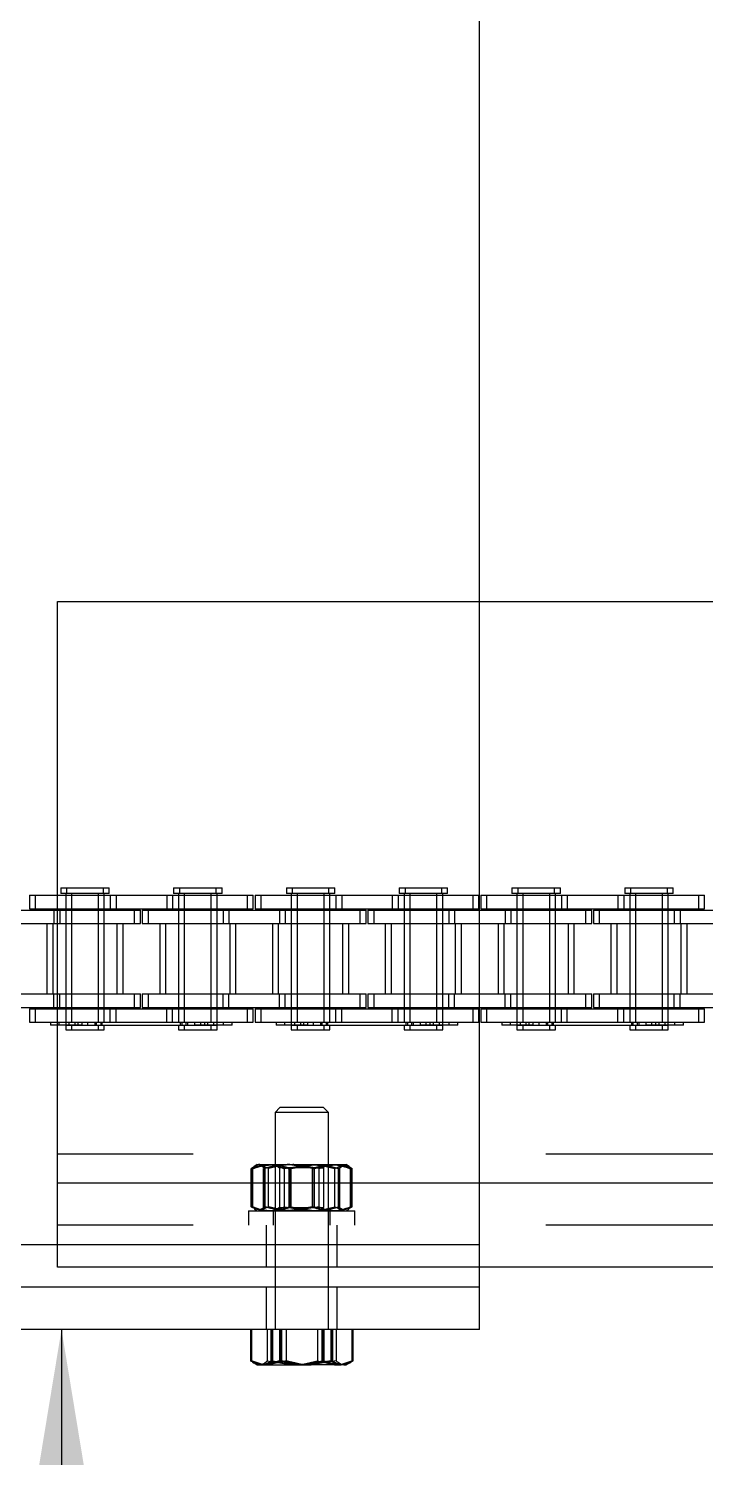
# Model space of a CAD drawing. Header units: metres. Extents: x 0 to 21025, y 0 to 14850.
# Drawn here: x 3545.5 to 3621.7, y 9025.2 to 9186.2 of the extents above; entities that cross this region are included whole.
import ezdxf

# ---------------------------------------------------------------- set-up
doc = ezdxf.new("R2010")
doc.units = ezdxf.units.M
doc.header["$LTSCALE"] = 25
doc.linetypes.add('HIDDEN2', pattern=[4.7625, 3.175, -1.5875])
for name, color, linetype in [('SDM', 7, 'Continuous'), ('SL4', 4, 'Continuous'), ('ST1', 7, 'HIDDEN2')]:
    doc.layers.add(name, color=color, linetype=linetype)
doc.styles.add('ROMANS', font='ROMANS.SHX')
doc.dimstyles.new('25___1-25', dxfattribs={"dimscale": 25, "dimtxt": 2.5, "dimasz": 2, "dimexe": 1.5, "dimexo": 1, "dimgap": 0.5, "dimtad": 1, "dimzin": 12, "dimtxsty": 'ROMANS', "dimcen": 0, "dimclrd": 256, "dimclre": 256, "dimclrt": 3, "dimazin": 3, "dimtfac": 1, "dimtmove": 0, "dimatfit": 0, "dimfxl": 1, "dimlwd": -1, "dimlwe": -1, "dimarcsym": 0})

msp = doc.modelspace()

# ---------------------------------------------------------------- linework, layer by layer
at = {"layer": 'SL4'}
for p, q in [((3596.261, 9121.619), (3596.261, 9261.149)), ((3548.761, 9121.619), (4873.736, 9121.619)), ((3548.761, 9056.144), (3548.761, 9121.619)), ((3545.615, 9088.541), (3545.615, 9087.021)), ((3545.615, 9088.541), (3548.761, 9088.541)), ((3545.615, 9087.021), (3548.761, 9087.021)), ((3543.761, 9086.869), (3548.36, 9086.869)), ((3548.36, 9086.869), (3548.36, 9085.349)), ((3548.36, 9086.869), (3548.761, 9086.869)), ((3543.761, 9085.349), (3548.36, 9085.349)), ((3547.575, 9085.349), (3547.575, 9077.419)), ((3548.36, 9085.349), (3548.761, 9085.349)), ((3543.761, 9077.419), (3548.36, 9077.419)), ((3548.36, 9075.899), (3548.36, 9077.419)), ((3548.36, 9077.419), (3548.761, 9077.419)), ((3543.761, 9075.899), (3548.36, 9075.899)), ((3545.615, 9075.747), (3545.615, 9074.227)), ((3545.615, 9075.747), (3548.761, 9075.747)), ((3548.36, 9075.899), (3548.761, 9075.899)), ((3545.615, 9074.227), (3548.761, 9074.227)), ((3547.983, 9074.227), (3547.983, 9073.894)), ((3548.761, 9073.894), (3547.983, 9073.894)), ((3548.761, 9056.144), (4873.736, 9056.144)), ((3548.761, 9046.619), (3548.761, 9056.144)), ((3548.761, 9049.146), (3543.761, 9049.146)), ((4873.736, 9046.619), (3548.761, 9046.619)), ((3573.261, 9046.619), (3573.261, 9044.384)), ((3579.261, 9044.384), (3579.261, 9046.619)), ((3596.261, 9044.384), (3596.261, 9046.619)), ((3596.261, 9044.384), (3496.261, 9044.384)), ((3596.261, 9039.621), (3596.261, 9044.384)), ((3596.261, 9039.621), (3496.261, 9039.621)), ((3570.506, 9039.621), (3570.506, 9036.068)), ((3570.529, 9039.621), (3570.529, 9036.068)), ((3570.619, 9039.621), (3570.619, 9036.068)), ((3574.5, 9039.621), (3574.5, 9036.068)), ((3580.142, 9039.621), (3580.142, 9036.068)), ((3581.904, 9039.621), (3581.904, 9036.068)), ((3581.993, 9039.621), (3581.993, 9036.068)), ((3582.017, 9039.621), (3582.017, 9036.068)), ((3570.69, 9036.023), (3570.529, 9036.068)), ((3570.619, 9036.068), (3571.022, 9035.816)), ((3571.011, 9035.766), (3571.261, 9035.621)), ((3571.261, 9035.621), (3572.559, 9035.621)), ((3574.5, 9036.068), (3572.559, 9035.621)), ((3572.559, 9035.621), (3577.321, 9035.621)), ((3580.142, 9036.068), (3577.321, 9035.621)), ((3581.023, 9035.621), (3577.321, 9035.621)), ((3581.023, 9035.621), (3581.261, 9035.621)), ((3581.261, 9035.621), (3581.512, 9035.766)), ((3581.512, 9035.766), (3581.698, 9035.873)), ((3581.698, 9035.873), (3581.799, 9035.932))]:
    msp.add_line(p, q, dxfattribs=at)
for points, knots in [([(3572.559, 9035.621), (3572.513, 9035.622), (3571.858, 9035.628), (3571.216, 9035.856), (3570.619, 9036.068)], [0, 0, 0, 0, 0.0702006, 1, 1, 1, 1]), ([(3577.321, 9035.621), (3577.254, 9035.622), (3576.302, 9035.628), (3575.368, 9035.856), (3574.5, 9036.068)], [0, 0, 0, 0, 0.0702006, 1, 1, 1, 1]), ([(3581.023, 9035.621), (3580.954, 9035.626), (3580.656, 9035.647), (3580.365, 9035.885), (3580.142, 9036.068)], [0, 0, 0, 0, 0.2318493, 1, 1, 1, 1]), ([(3581.904, 9036.068), (3581.843, 9036.012), (3581.556, 9035.749), (3581.258, 9035.677), (3581.023, 9035.621)], [0, 0, 0, 0, 0.2110008, 1, 1, 1, 1])]:
    msp.add_open_spline(points, degree=3, knots=knots, dxfattribs=at)
at = {"layer": 'ST1'}
for p, q in [((3596.261, 9049.146), (3596.261, 9121.619)), ((3549.137, 9089.384), (3553.934, 9089.384)), ((3549.137, 9089.384), (3549.137, 9088.725)), ((3553.934, 9088.725), (3549.137, 9088.725)), ((3549.69, 9088.725), (3549.69, 9074.227)), ((3549.792, 9089.384), (3549.792, 9088.725)), ((3550.345, 9088.725), (3550.345, 9074.227)), ((3553.38, 9074.227), (3553.38, 9088.725)), ((3553.934, 9089.384), (3554.589, 9089.384)), ((3553.934, 9088.725), (3553.934, 9089.384)), ((3554.589, 9088.725), (3553.934, 9088.725)), ((3554.035, 9074.227), (3554.035, 9088.725)), ((3554.589, 9088.725), (3554.589, 9089.384)), ((3561.837, 9089.384), (3566.634, 9089.384)), ((3561.837, 9089.384), (3561.837, 9088.725)), ((3566.634, 9088.725), (3561.837, 9088.725)), ((3562.39, 9088.725), (3562.39, 9074.227)), ((3562.492, 9089.384), (3562.492, 9088.725)), ((3563.045, 9088.725), (3563.045, 9074.227)), ((3566.08, 9074.227), (3566.08, 9088.725)), ((3566.634, 9089.384), (3567.289, 9089.384)), ((3566.634, 9088.725), (3566.634, 9089.384)), ((3567.289, 9088.725), (3566.634, 9088.725)), ((3566.735, 9074.227), (3566.735, 9088.725)), ((3567.289, 9088.725), (3567.289, 9089.384)), ((3574.537, 9089.384), (3579.334, 9089.384)), ((3574.537, 9089.384), (3574.537, 9088.725)), ((3579.334, 9088.725), (3574.537, 9088.725)), ((3575.09, 9088.725), (3575.09, 9074.227)), ((3575.192, 9089.384), (3575.192, 9088.725)), ((3575.745, 9088.725), (3575.745, 9074.227)), ((3578.78, 9074.227), (3578.78, 9088.725)), ((3579.334, 9089.384), (3579.989, 9089.384)), ((3579.334, 9088.725), (3579.334, 9089.384)), ((3579.989, 9088.725), (3579.334, 9088.725)), ((3579.435, 9074.227), (3579.435, 9088.725)), ((3579.989, 9088.725), (3579.989, 9089.384)), ((3587.237, 9089.384), (3592.034, 9089.384)), ((3587.237, 9089.384), (3587.237, 9088.725)), ((3592.034, 9088.725), (3587.237, 9088.725)), ((3587.79, 9088.725), (3587.79, 9074.227)), ((3587.892, 9089.384), (3587.892, 9088.725)), ((3588.445, 9088.725), (3588.445, 9074.227)), ((3591.48, 9074.227), (3591.48, 9088.725)), ((3592.034, 9089.384), (3592.689, 9089.384)), ((3592.034, 9088.725), (3592.034, 9089.384)), ((3592.689, 9088.725), (3592.034, 9088.725)), ((3592.135, 9074.227), (3592.135, 9088.725)), ((3592.689, 9088.725), (3592.689, 9089.384)), ((3599.937, 9089.384), (3604.734, 9089.384)), ((3599.937, 9089.384), (3599.937, 9088.725)), ((3604.734, 9088.725), (3599.937, 9088.725)), ((3600.49, 9088.725), (3600.49, 9074.227)), ((3600.592, 9089.384), (3600.592, 9088.725)), ((3601.145, 9088.725), (3601.145, 9074.227)), ((3604.18, 9074.227), (3604.18, 9088.725)), ((3604.734, 9089.384), (3605.389, 9089.384)), ((3604.734, 9088.725), (3604.734, 9089.384)), ((3605.389, 9088.725), (3604.734, 9088.725)), ((3604.835, 9074.227), (3604.835, 9088.725)), ((3605.389, 9088.725), (3605.389, 9089.384)), ((3612.637, 9089.384), (3617.434, 9089.384)), ((3612.637, 9089.384), (3612.637, 9088.725)), ((3617.434, 9088.725), (3612.637, 9088.725)), ((3613.19, 9088.725), (3613.19, 9074.227)), ((3613.292, 9089.384), (3613.292, 9088.725)), ((3613.845, 9088.725), (3613.845, 9074.227)), ((3616.88, 9074.227), (3616.88, 9088.725)), ((3617.434, 9089.384), (3618.089, 9089.384)), ((3617.434, 9088.725), (3617.434, 9089.384)), ((3618.089, 9088.725), (3617.434, 9088.725)), ((3617.535, 9074.227), (3617.535, 9088.725)), ((3618.089, 9088.725), (3618.089, 9089.384)), ((3546.27, 9088.541), (3546.27, 9087.021)), ((3548.761, 9088.541), (3554.71, 9088.541)), ((3548.761, 9087.021), (3554.71, 9087.021)), ((3549.69, 9088.541), (3549.69, 9087.021)), ((3550.345, 9088.541), (3550.345, 9087.021)), ((3553.38, 9087.021), (3553.38, 9088.541)), ((3554.035, 9087.021), (3554.035, 9088.541)), ((3554.71, 9088.541), (3554.71, 9087.021)), ((3554.71, 9088.541), (3561.06, 9088.541)), ((3554.71, 9087.021), (3561.06, 9087.021)), ((3555.365, 9088.541), (3555.365, 9087.021)), ((3561.06, 9088.541), (3561.06, 9087.021)), ((3561.06, 9088.541), (3570.155, 9088.541)), ((3561.06, 9087.021), (3570.155, 9087.021)), ((3561.715, 9088.541), (3561.715, 9087.021)), ((3562.39, 9088.541), (3562.39, 9087.021)), ((3563.045, 9088.541), (3563.045, 9087.021)), ((3566.08, 9087.021), (3566.08, 9088.541)), ((3566.735, 9087.021), (3566.735, 9088.541)), ((3570.155, 9088.541), (3570.81, 9088.541)), ((3570.155, 9087.021), (3570.155, 9088.541)), ((3570.155, 9087.021), (3570.81, 9087.021)), ((3570.81, 9087.021), (3570.81, 9088.541)), ((3571.015, 9088.541), (3580.11, 9088.541)), ((3571.015, 9088.541), (3571.015, 9087.021)), ((3571.015, 9087.021), (3580.11, 9087.021)), ((3571.67, 9088.541), (3571.67, 9087.021)), ((3575.09, 9088.541), (3575.09, 9087.021)), ((3575.745, 9088.541), (3575.745, 9087.021)), ((3578.78, 9087.021), (3578.78, 9088.541)), ((3579.435, 9087.021), (3579.435, 9088.541)), ((3580.11, 9088.541), (3580.11, 9087.021)), ((3580.11, 9088.541), (3586.46, 9088.541)), ((3580.11, 9087.021), (3586.46, 9087.021)), ((3580.765, 9088.541), (3580.765, 9087.021)), ((3586.46, 9088.541), (3586.46, 9087.021)), ((3586.46, 9088.541), (3595.555, 9088.541)), ((3586.46, 9087.021), (3595.555, 9087.021)), ((3587.115, 9088.541), (3587.115, 9087.021)), ((3587.79, 9088.541), (3587.79, 9087.021)), ((3588.445, 9088.541), (3588.445, 9087.021)), ((3591.48, 9087.021), (3591.48, 9088.541)), ((3592.135, 9087.021), (3592.135, 9088.541)), ((3595.555, 9088.541), (3596.21, 9088.541)), ((3595.555, 9087.021), (3595.555, 9088.541)), ((3595.555, 9087.021), (3596.21, 9087.021)), ((3596.21, 9087.021), (3596.21, 9088.541)), ((3596.415, 9088.541), (3605.51, 9088.541)), ((3596.415, 9088.541), (3596.415, 9087.021)), ((3596.415, 9087.021), (3605.51, 9087.021)), ((3597.07, 9088.541), (3597.07, 9087.021)), ((3600.49, 9088.541), (3600.49, 9087.021)), ((3601.145, 9088.541), (3601.145, 9087.021)), ((3604.18, 9087.021), (3604.18, 9088.541)), ((3604.835, 9087.021), (3604.835, 9088.541)), ((3605.51, 9088.541), (3605.51, 9087.021)), ((3605.51, 9088.541), (3611.86, 9088.541)), ((3605.51, 9087.021), (3611.86, 9087.021)), ((3606.165, 9088.541), (3606.165, 9087.021)), ((3611.86, 9088.541), (3611.86, 9087.021)), ((3611.86, 9088.541), (3620.955, 9088.541)), ((3611.86, 9087.021), (3620.955, 9087.021)), ((3612.515, 9088.541), (3612.515, 9087.021)), ((3613.19, 9088.541), (3613.19, 9087.021)), ((3613.845, 9088.541), (3613.845, 9087.021)), ((3616.88, 9087.021), (3616.88, 9088.541)), ((3617.535, 9087.021), (3617.535, 9088.541)), ((3620.955, 9088.541), (3621.61, 9088.541)), ((3620.955, 9087.021), (3620.955, 9088.541)), ((3620.955, 9087.021), (3621.61, 9087.021)), ((3621.61, 9087.021), (3621.61, 9088.541)), ((3548.36, 9086.869), (3548.36, 9085.349)), ((3548.761, 9086.869), (3557.455, 9086.869)), ((3549.015, 9086.869), (3549.015, 9085.349)), ((3549.69, 9086.869), (3549.69, 9085.349)), ((3550.345, 9086.869), (3550.345, 9085.349)), ((3553.38, 9085.349), (3553.38, 9086.869)), ((3554.035, 9085.349), (3554.035, 9086.869)), ((3557.455, 9086.869), (3558.11, 9086.869)), ((3557.455, 9085.349), (3557.455, 9086.869)), ((3558.11, 9085.349), (3558.11, 9086.869)), ((3558.315, 9086.869), (3567.41, 9086.869)), ((3558.315, 9086.869), (3558.315, 9085.349)), ((3558.97, 9086.869), (3558.97, 9085.349)), ((3562.39, 9086.869), (3562.39, 9085.349)), ((3563.045, 9086.869), (3563.045, 9085.349)), ((3566.08, 9085.349), (3566.08, 9086.869)), ((3566.735, 9085.349), (3566.735, 9086.869)), ((3567.41, 9086.869), (3567.41, 9085.349)), ((3567.41, 9086.869), (3573.76, 9086.869)), ((3568.065, 9086.869), (3568.065, 9085.349)), ((3573.76, 9086.869), (3573.76, 9085.349)), ((3573.76, 9086.869), (3582.855, 9086.869)), ((3574.415, 9086.869), (3574.415, 9085.349)), ((3575.09, 9086.869), (3575.09, 9085.349)), ((3575.745, 9086.869), (3575.745, 9085.349)), ((3578.78, 9085.349), (3578.78, 9086.869)), ((3579.435, 9085.349), (3579.435, 9086.869)), ((3582.855, 9086.869), (3583.51, 9086.869)), ((3582.855, 9085.349), (3582.855, 9086.869)), ((3583.51, 9085.349), (3583.51, 9086.869)), ((3583.715, 9086.869), (3592.81, 9086.869)), ((3583.715, 9086.869), (3583.715, 9085.349)), ((3584.37, 9086.869), (3584.37, 9085.349)), ((3587.79, 9086.869), (3587.79, 9085.349)), ((3588.445, 9086.869), (3588.445, 9085.349)), ((3591.48, 9085.349), (3591.48, 9086.869)), ((3592.135, 9085.349), (3592.135, 9086.869)), ((3592.81, 9086.869), (3592.81, 9085.349)), ((3592.81, 9086.869), (3599.16, 9086.869)), ((3593.465, 9086.869), (3593.465, 9085.349)), ((3599.16, 9086.869), (3599.16, 9085.349)), ((3599.16, 9086.869), (3608.255, 9086.869)), ((3599.815, 9086.869), (3599.815, 9085.349)), ((3600.49, 9086.869), (3600.49, 9085.349)), ((3601.145, 9086.869), (3601.145, 9085.349)), ((3604.18, 9085.349), (3604.18, 9086.869)), ((3604.835, 9085.349), (3604.835, 9086.869)), ((3608.255, 9086.869), (3608.91, 9086.869)), ((3608.255, 9085.349), (3608.255, 9086.869)), ((3608.91, 9085.349), (3608.91, 9086.869)), ((3609.115, 9086.869), (3618.21, 9086.869)), ((3609.115, 9086.869), (3609.115, 9085.349)), ((3609.77, 9086.869), (3609.77, 9085.349)), ((3613.19, 9086.869), (3613.19, 9085.349)), ((3613.845, 9086.869), (3613.845, 9085.349)), ((3616.88, 9085.349), (3616.88, 9086.869)), ((3617.535, 9085.349), (3617.535, 9086.869)), ((3618.21, 9086.869), (3618.21, 9085.349)), ((3618.21, 9086.869), (3624.56, 9086.869)), ((3618.865, 9086.869), (3618.865, 9085.349)), ((3548.23, 9085.349), (3548.23, 9077.419)), ((3548.761, 9085.349), (3557.455, 9085.349)), ((3549.69, 9085.349), (3549.69, 9077.419)), ((3550.345, 9085.349), (3550.345, 9077.419)), ((3553.38, 9077.419), (3553.38, 9085.349)), ((3554.035, 9077.419), (3554.035, 9085.349)), ((3555.495, 9077.419), (3555.495, 9085.349)), ((3556.15, 9077.419), (3556.15, 9085.349)), ((3557.455, 9085.349), (3558.11, 9085.349)), ((3558.315, 9085.349), (3567.41, 9085.349)), ((3560.275, 9085.349), (3560.275, 9077.419)), ((3560.93, 9085.349), (3560.93, 9077.419)), ((3562.39, 9085.349), (3562.39, 9077.419)), ((3563.045, 9085.349), (3563.045, 9077.419)), ((3566.08, 9077.419), (3566.08, 9085.349)), ((3566.735, 9077.419), (3566.735, 9085.349)), ((3567.41, 9085.349), (3573.76, 9085.349)), ((3568.195, 9077.419), (3568.195, 9085.349)), ((3568.85, 9077.419), (3568.85, 9085.349)), ((3572.975, 9085.349), (3572.975, 9077.419)), ((3573.63, 9085.349), (3573.63, 9077.419)), ((3573.76, 9085.349), (3582.855, 9085.349)), ((3575.09, 9085.349), (3575.09, 9077.419)), ((3575.745, 9085.349), (3575.745, 9077.419)), ((3578.78, 9077.419), (3578.78, 9085.349)), ((3579.435, 9077.419), (3579.435, 9085.349)), ((3580.895, 9077.419), (3580.895, 9085.349)), ((3581.55, 9077.419), (3581.55, 9085.349)), ((3582.855, 9085.349), (3583.51, 9085.349)), ((3583.715, 9085.349), (3592.81, 9085.349)), ((3585.675, 9085.349), (3585.675, 9077.419)), ((3586.33, 9085.349), (3586.33, 9077.419)), ((3587.79, 9085.349), (3587.79, 9077.419)), ((3588.445, 9085.349), (3588.445, 9077.419)), ((3591.48, 9077.419), (3591.48, 9085.349)), ((3592.135, 9077.419), (3592.135, 9085.349)), ((3592.81, 9085.349), (3599.16, 9085.349)), ((3593.595, 9077.419), (3593.595, 9085.349)), ((3594.25, 9077.419), (3594.25, 9085.349)), ((3598.375, 9085.349), (3598.375, 9077.419)), ((3599.03, 9085.349), (3599.03, 9077.419)), ((3599.16, 9085.349), (3608.255, 9085.349)), ((3600.49, 9085.349), (3600.49, 9077.419)), ((3601.145, 9085.349), (3601.145, 9077.419)), ((3604.18, 9077.419), (3604.18, 9085.349)), ((3604.835, 9077.419), (3604.835, 9085.349)), ((3606.295, 9077.419), (3606.295, 9085.349)), ((3606.95, 9077.419), (3606.95, 9085.349)), ((3608.255, 9085.349), (3608.91, 9085.349)), ((3609.115, 9085.349), (3618.21, 9085.349)), ((3611.075, 9085.349), (3611.075, 9077.419)), ((3611.73, 9085.349), (3611.73, 9077.419)), ((3613.19, 9085.349), (3613.19, 9077.419)), ((3613.845, 9085.349), (3613.845, 9077.419)), ((3616.88, 9077.419), (3616.88, 9085.349)), ((3617.535, 9077.419), (3617.535, 9085.349)), ((3618.21, 9085.349), (3624.56, 9085.349)), ((3618.995, 9077.419), (3618.995, 9085.349)), ((3619.65, 9077.419), (3619.65, 9085.349)), ((3548.36, 9075.899), (3548.36, 9077.419)), ((3548.761, 9077.419), (3557.455, 9077.419)), ((3549.015, 9075.899), (3549.015, 9077.419)), ((3549.69, 9077.419), (3549.69, 9075.899)), ((3550.345, 9077.419), (3550.345, 9075.899)), ((3553.38, 9075.899), (3553.38, 9077.419)), ((3554.035, 9075.899), (3554.035, 9077.419)), ((3557.455, 9077.419), (3558.11, 9077.419)), ((3557.455, 9075.899), (3557.455, 9077.419)), ((3558.11, 9075.899), (3558.11, 9077.419)), ((3558.315, 9077.419), (3567.41, 9077.419)), ((3558.315, 9077.419), (3558.315, 9075.899)), ((3558.97, 9077.419), (3558.97, 9075.899)), ((3562.39, 9077.419), (3562.39, 9075.899)), ((3563.045, 9077.419), (3563.045, 9075.899)), ((3566.08, 9075.899), (3566.08, 9077.419)), ((3566.735, 9075.899), (3566.735, 9077.419)), ((3567.41, 9075.899), (3567.41, 9077.419)), ((3567.41, 9077.419), (3573.76, 9077.419)), ((3568.065, 9075.899), (3568.065, 9077.419)), ((3573.76, 9075.899), (3573.76, 9077.419)), ((3573.76, 9077.419), (3582.855, 9077.419)), ((3574.415, 9075.899), (3574.415, 9077.419)), ((3575.09, 9077.419), (3575.09, 9075.899)), ((3575.745, 9077.419), (3575.745, 9075.899)), ((3578.78, 9075.899), (3578.78, 9077.419)), ((3579.435, 9075.899), (3579.435, 9077.419)), ((3582.855, 9077.419), (3583.51, 9077.419)), ((3582.855, 9075.899), (3582.855, 9077.419)), ((3583.51, 9075.899), (3583.51, 9077.419)), ((3583.715, 9077.419), (3592.81, 9077.419)), ((3583.715, 9077.419), (3583.715, 9075.899)), ((3584.37, 9077.419), (3584.37, 9075.899)), ((3587.79, 9077.419), (3587.79, 9075.899)), ((3588.445, 9077.419), (3588.445, 9075.899)), ((3591.48, 9075.899), (3591.48, 9077.419)), ((3592.135, 9075.899), (3592.135, 9077.419)), ((3592.81, 9075.899), (3592.81, 9077.419)), ((3592.81, 9077.419), (3599.16, 9077.419)), ((3593.465, 9075.899), (3593.465, 9077.419)), ((3599.16, 9075.899), (3599.16, 9077.419)), ((3599.16, 9077.419), (3608.255, 9077.419)), ((3599.815, 9075.899), (3599.815, 9077.419)), ((3600.49, 9077.419), (3600.49, 9075.899)), ((3601.145, 9077.419), (3601.145, 9075.899)), ((3604.18, 9075.899), (3604.18, 9077.419)), ((3604.835, 9075.899), (3604.835, 9077.419)), ((3608.255, 9077.419), (3608.91, 9077.419)), ((3608.255, 9075.899), (3608.255, 9077.419)), ((3608.91, 9075.899), (3608.91, 9077.419)), ((3609.115, 9077.419), (3618.21, 9077.419)), ((3609.115, 9077.419), (3609.115, 9075.899)), ((3609.77, 9077.419), (3609.77, 9075.899)), ((3613.19, 9077.419), (3613.19, 9075.899)), ((3613.845, 9077.419), (3613.845, 9075.899)), ((3616.88, 9075.899), (3616.88, 9077.419)), ((3617.535, 9075.899), (3617.535, 9077.419)), ((3618.21, 9075.899), (3618.21, 9077.419)), ((3618.21, 9077.419), (3624.56, 9077.419)), ((3618.865, 9075.899), (3618.865, 9077.419)), ((3546.27, 9075.747), (3546.27, 9074.227)), ((3548.761, 9075.899), (3557.455, 9075.899)), ((3548.761, 9075.747), (3554.71, 9075.747)), ((3549.69, 9075.747), (3549.69, 9073.894)), ((3550.345, 9075.747), (3550.345, 9074.227)), ((3553.38, 9074.227), (3553.38, 9075.747)), ((3554.035, 9074.227), (3554.035, 9075.747)), ((3554.71, 9074.227), (3554.71, 9075.747)), ((3554.71, 9075.747), (3561.06, 9075.747)), ((3555.365, 9074.227), (3555.365, 9075.747)), ((3557.455, 9075.899), (3558.11, 9075.899)), ((3558.315, 9075.899), (3567.41, 9075.899)), ((3561.06, 9074.227), (3561.06, 9075.747)), ((3561.06, 9075.747), (3570.155, 9075.747)), ((3561.715, 9074.227), (3561.715, 9075.747)), ((3562.39, 9075.747), (3562.39, 9074.227)), ((3563.045, 9075.747), (3563.045, 9074.227)), ((3566.08, 9074.227), (3566.08, 9075.747)), ((3566.735, 9073.894), (3566.735, 9075.747)), ((3567.41, 9075.899), (3573.76, 9075.899)), ((3570.155, 9075.747), (3570.81, 9075.747)), ((3570.155, 9074.227), (3570.155, 9075.747)), ((3570.81, 9074.227), (3570.81, 9075.747)), ((3571.015, 9075.747), (3580.11, 9075.747)), ((3571.015, 9075.747), (3571.015, 9074.227)), ((3571.67, 9075.747), (3571.67, 9074.227)), ((3573.76, 9075.899), (3582.855, 9075.899)), ((3575.09, 9075.747), (3575.09, 9073.894)), ((3575.745, 9075.747), (3575.745, 9074.227)), ((3578.78, 9074.227), (3578.78, 9075.747)), ((3579.435, 9074.227), (3579.435, 9075.747)), ((3580.11, 9074.227), (3580.11, 9075.747)), ((3580.11, 9075.747), (3586.46, 9075.747)), ((3580.765, 9074.227), (3580.765, 9075.747)), ((3582.855, 9075.899), (3583.51, 9075.899)), ((3583.715, 9075.899), (3592.81, 9075.899)), ((3586.46, 9074.227), (3586.46, 9075.747)), ((3586.46, 9075.747), (3595.555, 9075.747)), ((3587.115, 9074.227), (3587.115, 9075.747)), ((3587.79, 9075.747), (3587.79, 9074.227)), ((3588.445, 9075.747), (3588.445, 9074.227)), ((3591.48, 9074.227), (3591.48, 9075.747)), ((3592.135, 9073.894), (3592.135, 9075.747)), ((3592.81, 9075.899), (3599.16, 9075.899)), ((3595.555, 9075.747), (3596.21, 9075.747)), ((3595.555, 9074.227), (3595.555, 9075.747)), ((3596.21, 9074.227), (3596.21, 9075.747)), ((3596.415, 9075.747), (3605.51, 9075.747)), ((3596.415, 9075.747), (3596.415, 9074.227)), ((3597.07, 9075.747), (3597.07, 9074.227)), ((3599.16, 9075.899), (3608.255, 9075.899)), ((3600.49, 9075.747), (3600.49, 9073.894)), ((3601.145, 9075.747), (3601.145, 9074.227)), ((3604.18, 9074.227), (3604.18, 9075.747)), ((3604.835, 9074.227), (3604.835, 9075.747)), ((3605.51, 9074.227), (3605.51, 9075.747)), ((3605.51, 9075.747), (3611.86, 9075.747)), ((3606.165, 9074.227), (3606.165, 9075.747)), ((3608.255, 9075.899), (3608.91, 9075.899)), ((3609.115, 9075.899), (3618.21, 9075.899)), ((3611.86, 9074.227), (3611.86, 9075.747)), ((3611.86, 9075.747), (3620.955, 9075.747)), ((3612.515, 9074.227), (3612.515, 9075.747)), ((3613.19, 9075.747), (3613.19, 9074.227)), ((3613.845, 9075.747), (3613.845, 9074.227)), ((3616.88, 9074.227), (3616.88, 9075.747)), ((3617.535, 9073.894), (3617.535, 9075.747)), ((3618.21, 9075.899), (3624.56, 9075.899)), ((3620.955, 9075.747), (3621.61, 9075.747)), ((3620.955, 9074.227), (3620.955, 9075.747)), ((3621.61, 9074.227), (3621.61, 9075.747)), ((3548.761, 9074.227), (3554.71, 9074.227)), ((3548.96, 9073.894), (3548.96, 9074.227)), ((3550.059, 9074.227), (3550.059, 9073.858)), ((3550.714, 9074.227), (3550.714, 9073.858)), ((3551.083, 9073.894), (3551.083, 9074.227)), ((3551.535, 9073.894), (3551.535, 9074.227)), ((3552.19, 9073.894), (3552.19, 9074.227)), ((3553.011, 9073.858), (3553.011, 9074.227)), ((3553.154, 9073.894), (3553.154, 9074.227)), ((3553.666, 9073.858), (3553.666, 9074.227)), ((3553.809, 9073.894), (3553.809, 9074.227)), ((3554.71, 9074.227), (3561.06, 9074.227)), ((3561.06, 9074.227), (3570.155, 9074.227)), ((3562.616, 9073.894), (3562.616, 9074.227)), ((3562.759, 9074.227), (3562.759, 9073.858)), ((3563.271, 9073.894), (3563.271, 9074.227)), ((3563.414, 9074.227), (3563.414, 9073.858)), ((3564.235, 9073.894), (3564.235, 9074.227)), ((3564.89, 9073.894), (3564.89, 9074.227)), ((3565.342, 9073.894), (3565.342, 9074.227)), ((3565.711, 9073.858), (3565.711, 9074.227)), ((3566.366, 9073.858), (3566.366, 9074.227)), ((3567.466, 9073.894), (3567.466, 9074.227)), ((3568.442, 9073.894), (3568.442, 9074.227)), ((3570.155, 9074.227), (3570.81, 9074.227)), ((3571.015, 9074.227), (3580.11, 9074.227)), ((3573.383, 9074.227), (3573.383, 9073.894)), ((3574.36, 9073.894), (3574.36, 9074.227)), ((3575.459, 9074.227), (3575.459, 9073.858)), ((3576.114, 9074.227), (3576.114, 9073.858)), ((3576.483, 9073.894), (3576.483, 9074.227)), ((3576.935, 9073.894), (3576.935, 9074.227)), ((3577.59, 9073.894), (3577.59, 9074.227)), ((3578.411, 9073.858), (3578.411, 9074.227)), ((3578.554, 9073.894), (3578.554, 9074.227)), ((3579.066, 9073.858), (3579.066, 9074.227)), ((3579.209, 9073.894), (3579.209, 9074.227)), ((3580.11, 9074.227), (3586.46, 9074.227)), ((3586.46, 9074.227), (3595.555, 9074.227)), ((3588.016, 9073.894), (3588.016, 9074.227)), ((3588.159, 9074.227), (3588.159, 9073.858)), ((3588.671, 9073.894), (3588.671, 9074.227)), ((3588.814, 9074.227), (3588.814, 9073.858)), ((3589.635, 9073.894), (3589.635, 9074.227)), ((3590.29, 9073.894), (3590.29, 9074.227)), ((3590.742, 9073.894), (3590.742, 9074.227)), ((3591.111, 9073.858), (3591.111, 9074.227)), ((3591.766, 9073.858), (3591.766, 9074.227)), ((3592.866, 9073.894), (3592.866, 9074.227)), ((3593.842, 9073.894), (3593.842, 9074.227)), ((3595.555, 9074.227), (3596.21, 9074.227)), ((3596.415, 9074.227), (3605.51, 9074.227)), ((3598.783, 9074.227), (3598.783, 9073.894)), ((3599.76, 9073.894), (3599.76, 9074.227)), ((3600.859, 9074.227), (3600.859, 9073.858)), ((3601.514, 9074.227), (3601.514, 9073.858)), ((3601.883, 9073.894), (3601.883, 9074.227)), ((3602.335, 9073.894), (3602.335, 9074.227)), ((3602.99, 9073.894), (3602.99, 9074.227)), ((3603.811, 9073.858), (3603.811, 9074.227)), ((3603.954, 9073.894), (3603.954, 9074.227)), ((3604.466, 9073.858), (3604.466, 9074.227)), ((3604.609, 9073.894), (3604.609, 9074.227)), ((3605.51, 9074.227), (3611.86, 9074.227)), ((3611.86, 9074.227), (3620.955, 9074.227)), ((3613.416, 9073.894), (3613.416, 9074.227)), ((3613.559, 9074.227), (3613.559, 9073.858)), ((3614.071, 9073.894), (3614.071, 9074.227)), ((3614.214, 9074.227), (3614.214, 9073.858)), ((3615.035, 9073.894), (3615.035, 9074.227)), ((3615.69, 9073.894), (3615.69, 9074.227)), ((3616.142, 9073.894), (3616.142, 9074.227)), ((3616.511, 9073.858), (3616.511, 9074.227)), ((3617.166, 9073.858), (3617.166, 9074.227)), ((3618.266, 9073.894), (3618.266, 9074.227)), ((3619.242, 9073.894), (3619.242, 9074.227)), ((3620.955, 9074.227), (3621.61, 9074.227)), ((3551.535, 9073.894), (3548.761, 9073.894)), ((3553.38, 9073.858), (3549.69, 9073.858)), ((3549.69, 9073.858), (3549.69, 9073.384)), ((3549.69, 9073.384), (3553.38, 9073.384)), ((3550.345, 9073.858), (3550.345, 9073.384)), ((3551.535, 9073.894), (3564.235, 9073.894)), ((3554.035, 9073.858), (3553.38, 9073.858)), ((3553.38, 9073.384), (3553.38, 9073.858)), ((3553.38, 9073.384), (3554.035, 9073.384)), ((3554.035, 9073.384), (3554.035, 9073.858)), ((3566.08, 9073.858), (3562.39, 9073.858)), ((3562.39, 9073.858), (3562.39, 9073.384)), ((3562.39, 9073.384), (3566.08, 9073.384)), ((3563.045, 9073.858), (3563.045, 9073.384)), ((3567.466, 9073.894), (3564.235, 9073.894)), ((3566.735, 9073.858), (3566.08, 9073.858)), ((3566.08, 9073.384), (3566.08, 9073.858)), ((3566.08, 9073.384), (3566.735, 9073.384)), ((3566.735, 9073.384), (3566.735, 9073.858)), ((3568.442, 9073.894), (3567.466, 9073.894)), ((3576.935, 9073.894), (3573.383, 9073.894)), ((3578.78, 9073.858), (3575.09, 9073.858)), ((3575.09, 9073.858), (3575.09, 9073.384)), ((3575.09, 9073.384), (3578.78, 9073.384)), ((3575.745, 9073.858), (3575.745, 9073.384)), ((3576.935, 9073.894), (3589.635, 9073.894)), ((3579.435, 9073.858), (3578.78, 9073.858)), ((3578.78, 9073.384), (3578.78, 9073.858)), ((3578.78, 9073.384), (3579.435, 9073.384)), ((3579.435, 9073.384), (3579.435, 9073.858)), ((3591.48, 9073.858), (3587.79, 9073.858)), ((3587.79, 9073.858), (3587.79, 9073.384)), ((3587.79, 9073.384), (3591.48, 9073.384)), ((3588.445, 9073.858), (3588.445, 9073.384)), ((3592.866, 9073.894), (3589.635, 9073.894)), ((3592.135, 9073.858), (3591.48, 9073.858)), ((3591.48, 9073.384), (3591.48, 9073.858)), ((3591.48, 9073.384), (3592.135, 9073.384)), ((3592.135, 9073.384), (3592.135, 9073.858)), ((3593.842, 9073.894), (3592.866, 9073.894)), ((3602.335, 9073.894), (3598.783, 9073.894)), ((3604.18, 9073.858), (3600.49, 9073.858)), ((3600.49, 9073.858), (3600.49, 9073.384)), ((3600.49, 9073.384), (3604.18, 9073.384)), ((3601.145, 9073.858), (3601.145, 9073.384)), ((3602.335, 9073.894), (3615.035, 9073.894)), ((3604.835, 9073.858), (3604.18, 9073.858)), ((3604.18, 9073.384), (3604.18, 9073.858)), ((3604.18, 9073.384), (3604.835, 9073.384)), ((3604.835, 9073.384), (3604.835, 9073.858)), ((3616.88, 9073.858), (3613.19, 9073.858)), ((3613.19, 9073.858), (3613.19, 9073.384)), ((3613.19, 9073.384), (3616.88, 9073.384)), ((3613.845, 9073.858), (3613.845, 9073.384)), ((3618.266, 9073.894), (3615.035, 9073.894)), ((3617.535, 9073.858), (3616.88, 9073.858)), ((3616.88, 9073.384), (3616.88, 9073.858)), ((3616.88, 9073.384), (3617.535, 9073.384)), ((3617.535, 9073.384), (3617.535, 9073.858)), ((3619.242, 9073.894), (3618.266, 9073.894)), ((3573.816, 9064.621), (3573.261, 9064.067)), ((3578.707, 9064.621), (3573.816, 9064.621)), ((3579.261, 9064.067), (3578.707, 9064.621)), ((3579.261, 9064.067), (3573.261, 9064.067)), ((3573.261, 9064.067), (3573.261, 9046.619)), ((3579.261, 9046.619), (3579.261, 9064.067)), ((4873.736, 9059.381), (3548.761, 9059.381)), ((3571.261, 9058.181), (3570.912, 9057.98)), ((3571.261, 9058.181), (3571.554, 9058.181)), ((3572.133, 9057.734), (3571.417, 9058.181)), ((3572.528, 9057.734), (3571.554, 9058.181)), ((3571.554, 9058.181), (3575.369, 9058.181)), ((3573.261, 9058.181), (3573.761, 9057.831)), ((3574.314, 9057.734), (3577.154, 9058.181)), ((3577.463, 9057.734), (3574.717, 9058.181)), ((3577.518, 9057.734), (3574.764, 9058.181)), ((3574.831, 9057.734), (3577.61, 9058.181)), ((3577.692, 9057.734), (3574.912, 9058.181)), ((3575.005, 9057.734), (3577.759, 9058.181)), ((3575.06, 9057.734), (3577.805, 9058.181)), ((3578.209, 9057.734), (3575.369, 9058.181)), ((3575.369, 9058.181), (3580.075, 9058.181)), ((3579.995, 9057.734), (3580.968, 9058.181)), ((3580.075, 9058.181), (3581.261, 9058.181)), ((3580.39, 9057.734), (3581.105, 9058.181)), ((3581.61, 9057.98), (3581.261, 9058.181)), ((3570.581, 9053.428), (3570.581, 9057.734)), ((3570.702, 9053.428), (3570.702, 9057.734)), ((3570.753, 9053.428), (3570.753, 9057.734)), ((3570.77, 9053.428), (3570.77, 9057.734)), ((3571.972, 9053.428), (3571.972, 9057.734)), ((3572.009, 9053.428), (3572.009, 9057.734)), ((3572.133, 9053.428), (3572.133, 9057.734)), ((3572.528, 9053.428), (3572.528, 9057.734)), ((3578.168, 9057.831), (3573.761, 9057.831)), ((3573.761, 9057.831), (3573.761, 9053.357)), ((3574.314, 9053.428), (3574.314, 9057.734)), ((3574.831, 9053.428), (3574.831, 9057.734)), ((3575.005, 9053.428), (3575.005, 9057.734)), ((3575.06, 9053.428), (3575.06, 9057.734)), ((3577.463, 9053.428), (3577.463, 9057.734)), ((3577.518, 9053.428), (3577.518, 9057.734)), ((3577.692, 9053.428), (3577.692, 9057.734)), ((3578.168, 9057.831), (3578.761, 9057.831)), ((3578.209, 9053.428), (3578.209, 9057.734)), ((3578.761, 9053.357), (3578.761, 9057.831)), ((3579.995, 9053.428), (3579.995, 9057.734)), ((3580.39, 9053.428), (3580.39, 9057.734)), ((3580.513, 9053.428), (3580.513, 9057.734)), ((3580.551, 9053.428), (3580.551, 9057.734)), ((3581.753, 9053.428), (3581.753, 9057.734)), ((3581.77, 9053.428), (3581.77, 9057.734)), ((3581.821, 9053.428), (3581.821, 9057.734)), ((3581.942, 9053.428), (3581.942, 9057.734)), ((3548.761, 9056.144), (4873.736, 9056.144)), ((3570.949, 9053.247), (3570.581, 9053.428)), ((3570.912, 9053.183), (3571.261, 9052.981)), ((3572.133, 9053.428), (3571.417, 9052.981)), ((3572.528, 9053.428), (3571.554, 9052.981)), ((3573.761, 9053.357), (3573.261, 9053.006)), ((3573.761, 9053.357), (3578.761, 9053.357)), ((3574.314, 9053.428), (3577.154, 9052.981)), ((3577.463, 9053.428), (3574.717, 9052.981)), ((3577.518, 9053.428), (3574.764, 9052.981)), ((3574.831, 9053.428), (3577.61, 9052.981)), ((3577.692, 9053.428), (3574.912, 9052.981)), ((3575.005, 9053.428), (3577.759, 9052.981)), ((3575.06, 9053.428), (3577.805, 9052.981)), ((3578.209, 9053.428), (3575.369, 9052.981)), ((3579.995, 9053.428), (3580.968, 9052.981)), ((3580.39, 9053.428), (3581.105, 9052.981)), ((3581.261, 9052.981), (3581.61, 9053.183)), ((3581.573, 9053.247), (3581.942, 9053.428)), ((3570.261, 9052.981), (3582.261, 9052.981)), ((3570.261, 9052.981), (3570.261, 9051.381)), ((3573.061, 9052.981), (3573.061, 9051.381)), ((3573.261, 9053.006), (3578.55, 9053.006)), ((3573.261, 9053.006), (3573.261, 9052.981)), ((3578.55, 9053.006), (3579.261, 9053.006)), ((3579.261, 9052.981), (3579.261, 9053.006)), ((3579.461, 9051.381), (3579.461, 9052.981)), ((3582.261, 9051.381), (3582.261, 9052.981)), ((4873.736, 9051.381), (3548.761, 9051.381)), ((3572.261, 9051.381), (3572.261, 9046.619)), ((3580.261, 9046.619), (3580.261, 9051.381)), ((3596.261, 9049.146), (3496.261, 9049.146)), ((3596.261, 9049.146), (3548.761, 9049.146)), ((3596.261, 9046.619), (3596.261, 9049.146)), ((3572.261, 9044.384), (3572.261, 9039.621)), ((3573.261, 9044.384), (3573.261, 9039.621)), ((3579.261, 9039.621), (3579.261, 9044.384)), ((3580.261, 9039.621), (3580.261, 9044.384)), ((3570.511, 9039.621), (3570.511, 9036.068)), ((3572.38, 9039.621), (3572.38, 9036.068)), ((3572.797, 9039.621), (3572.797, 9036.068)), ((3572.942, 9039.621), (3572.942, 9036.068)), ((3572.988, 9039.621), (3572.988, 9036.068)), ((3573.779, 9039.621), (3573.779, 9036.068)), ((3573.83, 9039.621), (3573.83, 9036.068)), ((3573.993, 9039.621), (3573.993, 9036.068)), ((3578.023, 9039.621), (3578.023, 9036.068)), ((3578.529, 9039.621), (3578.529, 9036.068)), ((3578.693, 9039.621), (3578.693, 9036.068)), ((3578.744, 9039.621), (3578.744, 9036.068)), ((3579.534, 9039.621), (3579.534, 9036.068)), ((3579.581, 9039.621), (3579.581, 9036.068)), ((3579.725, 9039.621), (3579.725, 9036.068)), ((3582.012, 9039.621), (3582.012, 9036.068)), ((3570.506, 9036.068), (3570.743, 9035.963)), ((3570.529, 9036.068), (3570.841, 9035.917)), ((3570.723, 9035.932), (3570.824, 9035.873)), ((3570.824, 9035.873), (3571.011, 9035.766)), ((3573.779, 9036.068), (3572.142, 9035.621)), ((3573.83, 9036.068), (3572.17, 9035.621)), ((3573.993, 9036.068), (3572.261, 9035.621)), ((3572.38, 9036.068), (3575.202, 9035.621)), ((3572.797, 9036.068), (3575.663, 9035.621)), ((3572.942, 9036.068), (3575.818, 9035.621)), ((3572.988, 9036.068), (3575.866, 9035.621)), ((3579.534, 9036.068), (3576.657, 9035.621)), ((3579.581, 9036.068), (3576.705, 9035.621)), ((3579.725, 9036.068), (3576.859, 9035.621)), ((3578.023, 9036.068), (3579.963, 9035.621)), ((3578.529, 9036.068), (3580.261, 9035.621)), ((3578.693, 9036.068), (3580.352, 9035.621)), ((3578.744, 9036.068), (3580.38, 9035.621))]:
    msp.add_line(p, q, dxfattribs=at)
for points, knots in [([(3571.554, 9058.181), (3571.531, 9058.181), (3571.202, 9058.174), (3570.88, 9057.946), (3570.581, 9057.734)], [0, 0, 0, 0, 0.0702006, 1, 1, 1, 1]), ([(3570.581, 9057.734), (3570.737, 9057.802), (3571.346, 9058.064), (3571.978, 9058.131), (3572.447, 9058.181)], [0, 0, 0, 0, 0.2575513, 1, 1, 1, 1]), ([(3570.702, 9057.734), (3570.875, 9057.802), (3571.548, 9058.064), (3572.247, 9058.131), (3572.766, 9058.181)], [0, 0, 0, 0, 0.2575513, 1, 1, 1, 1]), ([(3570.753, 9057.734), (3570.931, 9057.802), (3571.624, 9058.064), (3572.344, 9058.131), (3572.879, 9058.181)], [0, 0, 0, 0, 0.2575513, 1, 1, 1, 1]), ([(3570.77, 9057.734), (3570.95, 9057.802), (3571.649, 9058.064), (3572.376, 9058.131), (3572.915, 9058.181)], [0, 0, 0, 0, 0.2575513, 1, 1, 1, 1]), ([(3571.417, 9058.181), (3571.4, 9058.181), (3571.294, 9058.181), (3571.189, 9058.083), (3571.101, 9058.001)], [0, 0, 0, 0, 0.1588467, 1, 1, 1, 1]), ([(3571.371, 9058.181), (3571.357, 9058.181), (3571.282, 9058.182), (3571.209, 9058.102), (3571.15, 9058.037)], [0, 0, 0, 0, 0.1913001, 1, 1, 1, 1]), ([(3574.717, 9058.181), (3574.652, 9058.181), (3573.725, 9058.174), (3572.816, 9057.946), (3571.972, 9057.734)], [0, 0, 0, 0, 0.0702006, 1, 1, 1, 1]), ([(3574.764, 9058.181), (3574.698, 9058.181), (3573.768, 9058.174), (3572.857, 9057.946), (3572.009, 9057.734)], [0, 0, 0, 0, 0.0702006, 1, 1, 1, 1]), ([(3574.912, 9058.181), (3574.846, 9058.181), (3573.908, 9058.174), (3572.988, 9057.946), (3572.133, 9057.734)], [0, 0, 0, 0, 0.0702006, 1, 1, 1, 1]), ([(3572.447, 9058.181), (3572.617, 9058.174), (3573.249, 9058.15), (3573.864, 9057.91), (3574.314, 9057.734)], [0, 0, 0, 0, 0.2686336, 1, 1, 1, 1]), ([(3575.369, 9058.181), (3575.301, 9058.181), (3574.342, 9058.174), (3573.402, 9057.946), (3572.528, 9057.734)], [0, 0, 0, 0, 0.0702006, 1, 1, 1, 1]), ([(3572.766, 9058.181), (3572.954, 9058.174), (3573.653, 9058.15), (3574.333, 9057.91), (3574.831, 9057.734)], [0, 0, 0, 0, 0.2686336, 1, 1, 1, 1]), ([(3572.879, 9058.181), (3573.072, 9058.174), (3573.792, 9058.15), (3574.492, 9057.91), (3575.005, 9057.734)], [0, 0, 0, 0, 0.2686336, 1, 1, 1, 1]), ([(3572.915, 9058.181), (3573.11, 9058.174), (3573.836, 9058.15), (3574.543, 9057.91), (3575.06, 9057.734)], [0, 0, 0, 0, 0.2686336, 1, 1, 1, 1]), ([(3577.154, 9058.181), (3577.221, 9058.181), (3578.181, 9058.174), (3579.121, 9057.946), (3579.995, 9057.734)], [0, 0, 0, 0, 0.0702006, 1, 1, 1, 1]), ([(3577.463, 9057.734), (3577.643, 9057.802), (3578.342, 9058.064), (3579.069, 9058.131), (3579.608, 9058.181)], [0, 0, 0, 0, 0.2575513, 1, 1, 1, 1]), ([(3577.518, 9057.734), (3577.696, 9057.802), (3578.389, 9058.064), (3579.109, 9058.131), (3579.644, 9058.181)], [0, 0, 0, 0, 0.25755135, 1, 1, 1, 1]), ([(3577.61, 9058.181), (3577.676, 9058.181), (3578.615, 9058.174), (3579.535, 9057.946), (3580.39, 9057.734)], [0, 0, 0, 0, 0.0702006, 1, 1, 1, 1]), ([(3577.692, 9057.734), (3577.865, 9057.802), (3578.538, 9058.064), (3579.237, 9058.131), (3579.756, 9058.181)], [0, 0, 0, 0, 0.2575513, 1, 1, 1, 1]), ([(3577.759, 9058.181), (3577.824, 9058.181), (3578.754, 9058.174), (3579.666, 9057.946), (3580.513, 9057.734)], [0, 0, 0, 0, 0.0702006, 1, 1, 1, 1]), ([(3577.805, 9058.181), (3577.87, 9058.181), (3578.798, 9058.174), (3579.706, 9057.946), (3580.551, 9057.734)], [0, 0, 0, 0, 0.0702006, 1, 1, 1, 1]), ([(3578.209, 9057.734), (3578.366, 9057.802), (3578.974, 9058.064), (3579.606, 9058.131), (3580.075, 9058.181)], [0, 0, 0, 0, 0.2575513, 1, 1, 1, 1]), ([(3579.608, 9058.181), (3579.803, 9058.174), (3580.529, 9058.15), (3581.236, 9057.91), (3581.753, 9057.734)], [0, 0, 0, 0, 0.26863361, 1, 1, 1, 1]), ([(3579.644, 9058.181), (3579.837, 9058.174), (3580.557, 9058.15), (3581.257, 9057.91), (3581.77, 9057.734)], [0, 0, 0, 0, 0.2686336, 1, 1, 1, 1]), ([(3579.756, 9058.181), (3579.944, 9058.174), (3580.643, 9058.15), (3581.323, 9057.91), (3581.821, 9057.734)], [0, 0, 0, 0, 0.2686336, 1, 1, 1, 1]), ([(3580.075, 9058.181), (3580.245, 9058.174), (3580.877, 9058.15), (3581.492, 9057.91), (3581.942, 9057.734)], [0, 0, 0, 0, 0.2686336, 1, 1, 1, 1]), ([(3580.968, 9058.181), (3580.991, 9058.181), (3581.32, 9058.174), (3581.642, 9057.946), (3581.942, 9057.734)], [0, 0, 0, 0, 0.07020058, 1, 1, 1, 1]), ([(3581.105, 9058.181), (3581.122, 9058.181), (3581.229, 9058.181), (3581.334, 9058.083), (3581.422, 9058.001)], [0, 0, 0, 0, 0.15884672, 1, 1, 1, 1]), ([(3570.581, 9053.428), (3570.737, 9053.36), (3571.346, 9053.098), (3571.978, 9053.031), (3572.447, 9052.981)], [0, 0, 0, 0, 0.2575513, 1, 1, 1, 1]), ([(3570.702, 9053.428), (3570.875, 9053.36), (3571.548, 9053.098), (3572.247, 9053.031), (3572.766, 9052.981)], [0, 0, 0, 0, 0.2575513, 1, 1, 1, 1]), ([(3570.753, 9053.428), (3570.931, 9053.36), (3571.624, 9053.098), (3572.344, 9053.031), (3572.879, 9052.981)], [0, 0, 0, 0, 0.25755135, 1, 1, 1, 1]), ([(3570.77, 9053.428), (3570.95, 9053.36), (3571.649, 9053.098), (3572.376, 9053.031), (3572.915, 9052.981)], [0, 0, 0, 0, 0.2575513, 1, 1, 1, 1]), ([(3574.717, 9052.981), (3574.652, 9052.982), (3573.725, 9052.988), (3572.816, 9053.216), (3571.972, 9053.428)], [0, 0, 0, 0, 0.0702006, 1, 1, 1, 1]), ([(3574.764, 9052.981), (3574.698, 9052.982), (3573.768, 9052.988), (3572.857, 9053.216), (3572.009, 9053.428)], [0, 0, 0, 0, 0.0702006, 1, 1, 1, 1]), ([(3574.912, 9052.981), (3574.846, 9052.982), (3573.908, 9052.988), (3572.988, 9053.216), (3572.133, 9053.428)], [0, 0, 0, 0, 0.07020058, 1, 1, 1, 1]), ([(3572.447, 9052.981), (3572.617, 9052.988), (3573.249, 9053.012), (3573.864, 9053.252), (3574.314, 9053.428)], [0, 0, 0, 0, 0.2686336, 1, 1, 1, 1]), ([(3575.369, 9052.981), (3575.301, 9052.982), (3574.342, 9052.988), (3573.402, 9053.216), (3572.528, 9053.428)], [0, 0, 0, 0, 0.0702006, 1, 1, 1, 1]), ([(3572.766, 9052.981), (3572.954, 9052.988), (3573.653, 9053.012), (3574.333, 9053.252), (3574.831, 9053.428)], [0, 0, 0, 0, 0.2686336, 1, 1, 1, 1]), ([(3572.879, 9052.981), (3573.072, 9052.988), (3573.792, 9053.012), (3574.492, 9053.252), (3575.005, 9053.428)], [0, 0, 0, 0, 0.26863361, 1, 1, 1, 1]), ([(3572.915, 9052.981), (3573.11, 9052.988), (3573.836, 9053.012), (3574.543, 9053.252), (3575.06, 9053.428)], [0, 0, 0, 0, 0.2686336, 1, 1, 1, 1]), ([(3577.154, 9052.981), (3577.221, 9052.982), (3578.181, 9052.988), (3579.121, 9053.216), (3579.995, 9053.428)], [0, 0, 0, 0, 0.0702006, 1, 1, 1, 1]), ([(3577.463, 9053.428), (3577.643, 9053.36), (3578.342, 9053.098), (3579.069, 9053.031), (3579.608, 9052.981)], [0, 0, 0, 0, 0.2575513, 1, 1, 1, 1]), ([(3577.518, 9053.428), (3577.696, 9053.36), (3578.389, 9053.098), (3579.109, 9053.031), (3579.644, 9052.981)], [0, 0, 0, 0, 0.25755135, 1, 1, 1, 1]), ([(3577.61, 9052.981), (3577.676, 9052.982), (3578.615, 9052.988), (3579.535, 9053.216), (3580.39, 9053.428)], [0, 0, 0, 0, 0.0702006, 1, 1, 1, 1]), ([(3577.692, 9053.428), (3577.865, 9053.36), (3578.538, 9053.098), (3579.237, 9053.031), (3579.756, 9052.981)], [0, 0, 0, 0, 0.2575513, 1, 1, 1, 1]), ([(3577.759, 9052.981), (3577.824, 9052.982), (3578.754, 9052.988), (3579.666, 9053.216), (3580.513, 9053.428)], [0, 0, 0, 0, 0.0702006, 1, 1, 1, 1]), ([(3577.805, 9052.981), (3577.87, 9052.982), (3578.798, 9052.988), (3579.706, 9053.216), (3580.551, 9053.428)], [0, 0, 0, 0, 0.07020058, 1, 1, 1, 1]), ([(3578.209, 9053.428), (3578.366, 9053.36), (3578.974, 9053.098), (3579.606, 9053.031), (3580.075, 9052.981)], [0, 0, 0, 0, 0.2575513, 1, 1, 1, 1]), ([(3579.608, 9052.981), (3579.803, 9052.988), (3580.529, 9053.012), (3581.236, 9053.252), (3581.753, 9053.428)], [0, 0, 0, 0, 0.26863361, 1, 1, 1, 1]), ([(3579.644, 9052.981), (3579.837, 9052.988), (3580.557, 9053.012), (3581.257, 9053.252), (3581.77, 9053.428)], [0, 0, 0, 0, 0.2686336, 1, 1, 1, 1]), ([(3579.756, 9052.981), (3579.944, 9052.988), (3580.643, 9053.012), (3581.323, 9053.252), (3581.821, 9053.428)], [0, 0, 0, 0, 0.2686336, 1, 1, 1, 1]), ([(3580.075, 9052.981), (3580.245, 9052.988), (3580.877, 9053.012), (3581.492, 9053.252), (3581.942, 9053.428)], [0, 0, 0, 0, 0.2686336, 1, 1, 1, 1]), ([(3572.142, 9035.621), (3572.104, 9035.622), (3571.551, 9035.628), (3571.009, 9035.856), (3570.506, 9036.068)], [0, 0, 0, 0, 0.0702006, 1, 1, 1, 1]), ([(3572.17, 9035.621), (3572.131, 9035.622), (3571.57, 9035.628), (3571.021, 9035.856), (3570.511, 9036.068)], [0, 0, 0, 0, 0.0702006, 1, 1, 1, 1]), ([(3572.261, 9035.621), (3572.22, 9035.621), (3571.69, 9035.627), (3571.17, 9035.833), (3570.69, 9036.023)], [0, 0, 0, 0, 0.07740193, 1, 1, 1, 1]), ([(3571.022, 9035.816), (3571.112, 9035.747), (3571.269, 9035.627), (3571.431, 9035.623), (3571.5, 9035.621)], [0, 0, 0, 0, 0.5709219, 1, 1, 1, 1]), ([(3571.063, 9035.821), (3571.193, 9035.75), (3571.419, 9035.627), (3571.65, 9035.623), (3571.747, 9035.621)], [0, 0, 0, 0, 0.57782965, 1, 1, 1, 1]), ([(3571.087, 9035.807), (3571.204, 9035.742), (3571.415, 9035.626), (3571.631, 9035.622), (3571.726, 9035.621)], [0, 0, 0, 0, 0.5577707, 1, 1, 1, 1]), ([(3571.156, 9035.764), (3571.236, 9035.718), (3571.403, 9035.621), (3571.574, 9035.621), (3571.663, 9035.621)], [0, 0, 0, 0, 0.4788704, 1, 1, 1, 1]), ([(3571.5, 9035.621), (3571.735, 9035.677), (3572.033, 9035.749), (3572.32, 9036.012), (3572.38, 9036.068)], [0, 0, 0, 0, 0.7889992, 1, 1, 1, 1]), ([(3571.663, 9035.621), (3571.966, 9035.677), (3572.35, 9035.749), (3572.719, 9036.012), (3572.797, 9036.068)], [0, 0, 0, 0, 0.7889992, 1, 1, 1, 1]), ([(3571.726, 9035.621), (3572.051, 9035.677), (3572.463, 9035.749), (3572.859, 9036.012), (3572.942, 9036.068)], [0, 0, 0, 0, 0.7889992, 1, 1, 1, 1]), ([(3571.747, 9035.621), (3572.079, 9035.677), (3572.499, 9035.749), (3572.903, 9036.012), (3572.988, 9036.068)], [0, 0, 0, 0, 0.7889992, 1, 1, 1, 1]), ([(3576.657, 9035.621), (3576.588, 9035.622), (3575.617, 9035.628), (3574.664, 9035.856), (3573.779, 9036.068)], [0, 0, 0, 0, 0.0702006, 1, 1, 1, 1]), ([(3576.705, 9035.621), (3576.637, 9035.622), (3575.666, 9035.628), (3574.715, 9035.856), (3573.83, 9036.068)], [0, 0, 0, 0, 0.0702006, 1, 1, 1, 1]), ([(3576.859, 9035.621), (3576.791, 9035.622), (3575.824, 9035.628), (3574.875, 9035.856), (3573.993, 9036.068)], [0, 0, 0, 0, 0.0702006, 1, 1, 1, 1]), ([(3575.202, 9035.621), (3575.268, 9035.622), (3576.221, 9035.628), (3577.155, 9035.856), (3578.023, 9036.068)], [0, 0, 0, 0, 0.0702006, 1, 1, 1, 1]), ([(3575.663, 9035.621), (3575.731, 9035.622), (3576.699, 9035.628), (3577.647, 9035.856), (3578.529, 9036.068)], [0, 0, 0, 0, 0.0702006, 1, 1, 1, 1]), ([(3575.818, 9035.621), (3575.886, 9035.622), (3576.857, 9035.628), (3577.808, 9035.856), (3578.693, 9036.068)], [0, 0, 0, 0, 0.0702006, 1, 1, 1, 1]), ([(3575.866, 9035.621), (3575.934, 9035.622), (3576.906, 9035.628), (3577.858, 9035.856), (3578.744, 9036.068)], [0, 0, 0, 0, 0.0702006, 1, 1, 1, 1]), ([(3580.776, 9035.621), (3580.678, 9035.626), (3580.258, 9035.647), (3579.849, 9035.885), (3579.534, 9036.068)], [0, 0, 0, 0, 0.2318493, 1, 1, 1, 1]), ([(3580.796, 9035.621), (3580.701, 9035.626), (3580.29, 9035.647), (3579.889, 9035.885), (3579.581, 9036.068)], [0, 0, 0, 0, 0.2318493, 1, 1, 1, 1]), ([(3580.859, 9035.621), (3580.77, 9035.626), (3580.387, 9035.647), (3580.013, 9035.885), (3579.725, 9036.068)], [0, 0, 0, 0, 0.23184927, 1, 1, 1, 1]), ([(3579.963, 9035.621), (3580.009, 9035.622), (3580.664, 9035.628), (3581.307, 9035.856), (3581.904, 9036.068)], [0, 0, 0, 0, 0.0702006, 1, 1, 1, 1]), ([(3580.261, 9035.621), (3580.302, 9035.622), (3580.887, 9035.628), (3581.46, 9035.856), (3581.993, 9036.068)], [0, 0, 0, 0, 0.0702006, 1, 1, 1, 1]), ([(3580.352, 9035.621), (3580.392, 9035.622), (3580.952, 9035.628), (3581.501, 9035.856), (3582.012, 9036.068)], [0, 0, 0, 0, 0.07020058, 1, 1, 1, 1]), ([(3580.38, 9035.621), (3580.419, 9035.622), (3580.972, 9035.628), (3581.513, 9035.856), (3582.017, 9036.068)], [0, 0, 0, 0, 0.0702006, 1, 1, 1, 1]), ([(3582.017, 9036.068), (3581.931, 9036.012), (3581.527, 9035.749), (3581.107, 9035.677), (3580.776, 9035.621)], [0, 0, 0, 0, 0.2110008, 1, 1, 1, 1]), ([(3581.767, 9035.914), (3581.765, 9035.912), (3581.45, 9035.713), (3581.122, 9035.667), (3580.796, 9035.621)], [0, 0, 0, 0, 0.00699555, 1, 1, 1, 1]), ([(3581.993, 9036.068), (3581.915, 9036.012), (3581.546, 9035.749), (3581.162, 9035.677), (3580.859, 9035.621)], [0, 0, 0, 0, 0.21100076, 1, 1, 1, 1])]:
    msp.add_open_spline(points, degree=3, knots=knots, dxfattribs=at)

# ---------------------------------------------------------------- leaders
at = {"layer": 'SDM'}
msp.add_leader([(3549.218, 9039.621), (3549.153, 8722.009)], dimstyle='25___1-25', override={"dimgap": 0.5, "dimtad": 0}, dxfattribs=at)

doc.saveas('drawing.dxf')
